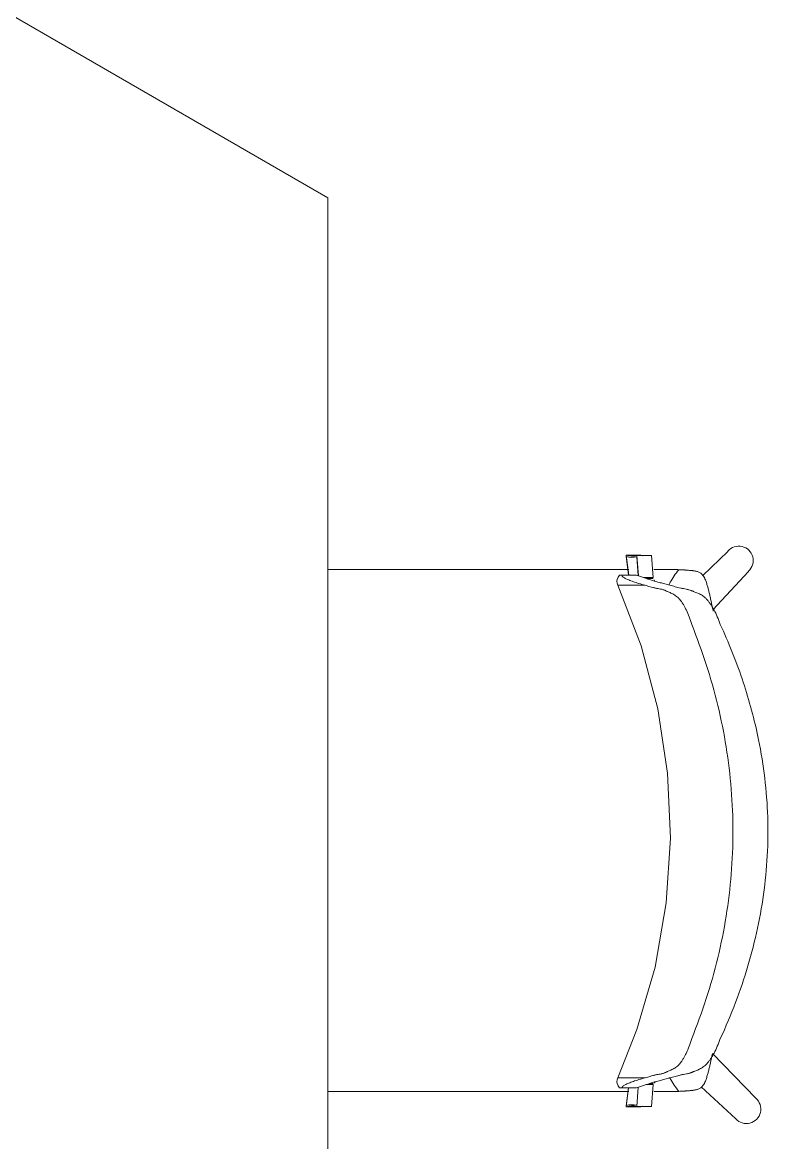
# Model space of a CAD drawing. Header units: millimetres. Extents: x 79795 to 317870, y -36033 to 97293.
# Drawn here: x 215248 to 215927, y 22509 to 23528 of the extents above; entities that cross this region are included whole.
import ezdxf

# ---------------------------------------------------------------- set-up
doc = ezdxf.new("R2010")
doc.units = ezdxf.units.MM
doc.header["$MEASUREMENT"] = 0
doc.layers.add('I-FURN', color=8, linetype='CONTINUOUS', lineweight=9)

msp = doc.modelspace()

# ---------------------------------------------------------------- linework, layer by layer
at = {"layer": 'I-FURN'}
for p, q in [((215525.8, 23368.3), (214529.9, 23943.2)), ((215525.9, 22218.2), (215525.8, 23368.3)), ((215889.6, 23046.9), (215866.8, 23024.8)), ((215797.3, 23043.3), (215799.5, 23025.2)), ((215810.6, 23043.3), (215797.3, 23043.3)), ((215797.3, 23042.3), (215799.3, 23025.2)), ((215808.3, 23024.6), (215807, 23043)), ((215807, 23043), (215820.3, 23043)), ((215808.2, 23024.7), (215807, 23042)), ((215820.3, 23043), (215821.7, 23023.1)), ((215789.8, 23023.4), (215791, 23025.2)), ((215806.7, 23025.2), (215793.1, 23025.2)), ((215876.1, 22993.6), (215908.3, 23028.7)), ((215788.8, 23019.8), (215789, 23021.3)), ((215788.9, 23017.9), (215788.8, 23019.8)), ((215789.5, 23016.1), (215788.9, 23017.9)), ((215789, 23021.3), (215789.8, 23023.4)), ((215789.5, 23016.1), (215810.7, 22960.9)), ((215821.7, 23023.1), (215812.9, 23023.1)), ((215821.7, 23022.1), (215815.8, 23022.1)), ((215810.7, 22960.9), (215825.9, 22903.8)), ((215825.9, 22903.8), (215834.8, 22845.4)), ((215834.8, 22845.4), (215837.4, 22786.3)), ((215837.4, 22786.3), (215833.6, 22727.3)), ((215833.6, 22727.3), (215823.4, 22669)), ((215823.4, 22669), (215807, 22612.2)), ((215807, 22612.2), (215789.5, 22568.3)), ((215915, 22549.7), (215875.6, 22590.4)), ((215788.9, 22566.5), (215788.8, 22564.6)), ((215789.5, 22568.3), (215788.9, 22566.5)), ((215788.8, 22564.6), (215789, 22563.1)), ((215789, 22563.1), (215789.8, 22561)), ((215789.8, 22561), (215791, 22559.2)), ((215806.7, 22559.2), (215793.1, 22559.2)), ((215799.3, 22559.2), (215797.3, 22542)), ((215799.2, 22559.2), (215797.3, 22543)), ((215807, 22542.3), (215808.2, 22559.7)), ((215815.8, 22562.2), (215821.7, 22562.2)), ((215818.7, 22563.2), (215821.7, 22563.2)), ((215821.7, 22562.2), (215820.3, 22542.3)), ((215865.3, 22560), (215896.8, 22531)), ((215797.3, 22542), (215810.6, 22542)), ((215820.3, 22542.3), (215807, 22542.3))]:
    msp.add_line(p, q, dxfattribs=at)
for centre, start, end in [((215899.6, 23038.5), 311.9896, 139.6059), ((215906.5, 22539.8), 221.9662, 49.5824)]:
    msp.add_arc(centre, 13.1, start, end, dxfattribs=at)
for centre, start_param, end_param in [((215802.7, 23059.8), 2.819103, 3.398599), ((215802.7, 23058.8), 2.819103, 3.398599), ((215816, 23059.8), 2.819103, 2.902745), ((215802.7, 22526.5), 6.026179, 6.605675), ((215802.7, 22525.5), 6.026179, 6.605675), ((215816, 22525.5), 0.238848, 0.322489)]:
    msp.add_ellipse(centre, major_axis=(0, 17.4), ratio=0.978487, start_param=start_param, end_param=end_param, dxfattribs=at)
for points, knots in [([(215525.5, 23030.5), (215525.7, 23030.5), (215530.8, 23030.5), (215541.1, 23030.5), (215556.5, 23030.5), (215571.6, 23030.5), (215584.2, 23030.5), (215594.3, 23030.5), (215601.9, 23030.5), (215609.6, 23030.5), (215619.6, 23030.5), (215632, 23030.5), (215644.3, 23030.5), (215654.3, 23030.5), (215661.8, 23030.5), (215669.4, 23030.5), (215679.4, 23030.5), (215691.8, 23030.5), (215704.3, 23030.5), (215714.4, 23030.5), (215722.1, 23030.5), (215729.7, 23030.5), (215739.8, 23030.5), (215752.3, 23030.5), (215767.4, 23030.5), (215782.8, 23030.5), (215793.5, 23030.5), (215799.1, 23030.5), (215799.6, 23030.5)], [-0.751114, -0.751114, -0.751114, -0.751114, -0.75, -0.7142857, -0.6785714, -0.6428571, -0.6071429, -0.5892857, -0.5714286, -0.5535714, -0.5357143, -0.5, -0.4642857, -0.4464286, -0.4285714, -0.4107143, -0.3928571, -0.3571429, -0.3214286, -0.3035714, -0.2857143, -0.2678571, -0.25, -0.2142857, -0.1785714, -0.1428571, -0.1071429, -0.103964, -0.103964, -0.103964, -0.103964]), ([(215793.1, 23025.2), (215792.5, 23025.2), (215791.7, 23025.2), (215791.1, 23025.2), (215791, 23025.2), (215791.6, 23025.2), (215792.4, 23025.2), (215792.7, 23025.2)], [0, 0, 0, 0, 0.125, 0.25, 0.375, 0.5, 0.5837817, 0.5837817, 0.5837817, 0.5837817]), ([(215845.1, 23030.2), (215843.5, 23028.4), (215840.6, 23024.6), (215837.8, 23019.9), (215836.5, 23017.1), (215836.1, 23016.2)], [0, 0, 0, 0, 0.02777778, 0.05555556, 0.06696683, 0.06696683, 0.06696683, 0.06696683]), ([(215845.1, 23030.2), (215846.1, 23030.2), (215847.8, 23030.1), (215849.7, 23030), (215850.8, 23029.9), (215851.7, 23029.9), (215852.5, 23029.8), (215853.5, 23029.7), (215854.7, 23029.6), (215855.9, 23029.5), (215856.8, 23029.4), (215857.3, 23029.4), (215857.7, 23029.3), (215858.1, 23029.3), (215858.6, 23029.2), (215859.5, 23029.1), (215860.7, 23028.9), (215862.1, 23028.5), (215863.3, 23028.1), (215864.5, 23027.5), (215865.7, 23026.6), (215866.6, 23025.6), (215867.2, 23024.7), (215867.7, 23024), (215868.1, 23023.4), (215868.6, 23022.4), (215869.2, 23021.1), (215869.8, 23019.4), (215870.4, 23017.6), (215870.9, 23015.9), (215871.4, 23014.3), (215871.8, 23012.7), (215872.3, 23011), (215872.7, 23009.2), (215873.3, 23006.7), (215874.3, 23002.3), (215875.1, 22998.6), (215875.6, 22996.2)], [0, 0, 0, 0, 0.0625, 0.09375, 0.109375, 0.125, 0.140625, 0.15625, 0.1875, 0.21875, 0.234375, 0.242188, 0.25, 0.257812, 0.265625, 0.28125, 0.3125, 0.34375, 0.375, 0.40625, 0.4375, 0.46875, 0.484375, 0.5, 0.515625, 0.53125, 0.5625, 0.59375, 0.625, 0.65625, 0.6875, 0.71875, 0.75, 0.78125, 0.8125, 0.875, 1, 1, 1, 1]), ([(215790.1, 23016.1), (215790.4, 23016.1), (215791, 23016.1), (215793, 23016.1), (215796.9, 23016.1), (215804.1, 23016.1), (215810.7, 23016.1), (215814.4, 23016.1)], [0.4444444, 0.4444444, 0.4444444, 0.4444444, 0.5138889, 0.5833333, 0.7222222, 0.8611111, 1, 1, 1, 1]), ([(215813.9, 23022.7), (215815.8, 23022.1), (215819, 23021), (215824, 23019.6), (215828.1, 23018.4), (215832.3, 23017.3), (215836.8, 23016.1), (215840.9, 23015), (215844.2, 23014.1), (215846.4, 23013.6), (215848.1, 23013.2), (215849.8, 23012.9), (215851.5, 23012.6), (215853.2, 23012.2), (215854.6, 23011.9), (215855.7, 23011.5), (215856.6, 23011.2), (215857.1, 23011), (215857.4, 23010.9), (215857.8, 23010.7), (215858.3, 23010.5), (215859.2, 23010.1), (215860.6, 23009.6), (215862.2, 23008.9), (215863.9, 23008.2), (215865.6, 23007.3), (215867.3, 23006.1), (215868.8, 23005), (215869.8, 23004), (215870.3, 23003.4), (215870.7, 23003), (215871.1, 23002.5), (215871.7, 23001.8), (215872.6, 23000.6), (215874, 22998.8), (215875.6, 22996.3), (215877.6, 22992.7), (215880.1, 22987.6), (215881.9, 22982.8), (215882.8, 22980.3)], [0, 0, 0, 0, 0.142857, 0.214286, 0.285714, 0.357143, 0.428571, 0.5, 0.535714, 0.571429, 0.589286, 0.607143, 0.642857, 0.660714, 0.678571, 0.696429, 0.705357, 0.709821, 0.714286, 0.71875, 0.723214, 0.732143, 0.75, 0.767857, 0.785714, 0.803571, 0.821429, 0.839286, 0.848214, 0.852679, 0.857143, 0.861607, 0.866071, 0.875, 0.892857, 0.910714, 0.928571, 0.964286, 1, 1, 1, 1]), ([(215856.8, 22980.3), (215856.1, 22982.8), (215854.5, 22987.4), (215852.4, 22992.5), (215850.6, 22996.1), (215849.2, 22998.6), (215848, 23000.4), (215847.1, 23001.6), (215846.6, 23002.3), (215846.2, 23002.8), (215845.9, 23003.3), (215845.3, 23003.8), (215844.4, 23004.8), (215843, 23006), (215841.3, 23007.2), (215839.6, 23008.2), (215837.9, 23009), (215836.3, 23009.7), (215835, 23010.3), (215834.1, 23010.6), (215833.6, 23010.8), (215833.3, 23011), (215832.9, 23011.2), (215832.5, 23011.4), (215831.7, 23011.7), (215830.7, 23012), (215829.5, 23012.4), (215828, 23012.7), (215826.6, 23012.9), (215825.1, 23013.2), (215823.9, 23013.4), (215822.7, 23013.8), (215821.1, 23014.2), (215818.3, 23014.9), (215816, 23015.6), (215814.4, 23016.1)], [0, 0, 0, 0, 0.0625, 0.125, 0.15625, 0.1875, 0.21875, 0.234375, 0.242188, 0.25, 0.257812, 0.265625, 0.28125, 0.3125, 0.34375, 0.375, 0.40625, 0.4375, 0.46875, 0.484375, 0.492188, 0.5, 0.507812, 0.515625, 0.53125, 0.5625, 0.59375, 0.625, 0.6875, 0.71875, 0.75, 0.78125, 0.8125, 0.875, 1, 1, 1, 1]), ([(215856.8, 22604), (215861.6, 22616), (215870.4, 22640.1), (215884.5, 22689.7), (215894.8, 22753.4), (215894.8, 22830.9), (215884.5, 22894.6), (215870.4, 22944.2), (215861.6, 22968.4), (215856.8, 22980.3)], [-1, -1, -1, -1, -0.9, -0.8, -0.6, -0.4, -0.2, -0.1, 0, 0, 0, 0]), ([(215882.8, 22980.3), (215890.3, 22964.2), (215903.5, 22931.4), (215919.3, 22874.5), (215927.8, 22810), (215924.6, 22739), (215912.1, 22681.2), (215897, 22636.5), (215887.8, 22614.7), (215882.8, 22604)], [-1, -1, -1, -1, -0.863636, -0.727273, -0.545455, -0.363636, -0.181818, -0.090909, 0, 0, 0, 0]), ([(215882.8, 22604), (215881.9, 22601.5), (215880.1, 22596.8), (215877.6, 22591.7), (215875.6, 22588.1), (215874, 22585.6), (215872.6, 22583.7), (215871.7, 22582.5), (215871.1, 22581.9), (215870.7, 22581.4), (215870.3, 22580.9), (215869.8, 22580.3), (215868.8, 22579.4), (215867.3, 22578.2), (215865.6, 22577.1), (215863.9, 22576.2), (215862.2, 22575.4), (215860.6, 22574.7), (215859.2, 22574.2), (215858.3, 22573.9), (215857.8, 22573.6), (215857.4, 22573.5), (215857.1, 22573.3), (215856.6, 22573.1), (215855.7, 22572.8), (215854.6, 22572.4), (215853.2, 22572.1), (215851.5, 22571.7), (215849.8, 22571.5), (215848.1, 22571.2), (215846.8, 22570.9), (215845.5, 22570.5), (215843.8, 22570.1), (215840.9, 22569.3), (215836.8, 22568.2), (215832.3, 22567.1), (215828.1, 22565.9), (215824, 22564.8), (215820.2, 22563.7), (215816.8, 22562.6), (215814.8, 22562), (215813.9, 22561.6)], [0, 0, 0, 0, 0.035714, 0.071429, 0.089286, 0.107143, 0.125, 0.133929, 0.138393, 0.142857, 0.147321, 0.151786, 0.160714, 0.178571, 0.196429, 0.214286, 0.232143, 0.25, 0.267857, 0.276786, 0.28125, 0.285714, 0.290179, 0.294643, 0.303571, 0.321429, 0.339286, 0.357143, 0.392857, 0.410714, 0.428571, 0.446429, 0.464286, 0.5, 0.571429, 0.642857, 0.714286, 0.785714, 0.857143, 0.928571, 1, 1, 1, 1]), ([(215814.4, 22568.3), (215816, 22568.7), (215818.3, 22569.4), (215821.1, 22570.2), (215822.7, 22570.6), (215823.9, 22570.9), (215825.1, 22571.2), (215826.6, 22571.5), (215828, 22571.7), (215829.5, 22572), (215830.7, 22572.3), (215831.7, 22572.7), (215832.5, 22573), (215832.9, 22573.2), (215833.3, 22573.3), (215833.6, 22573.5), (215834.1, 22573.7), (215835, 22574.1), (215836.3, 22574.6), (215837.9, 22575.4), (215839.6, 22576.2), (215841.3, 22577.2), (215843, 22578.3), (215844.4, 22579.5), (215845.3, 22580.5), (215845.9, 22581.1), (215846.2, 22581.6), (215846.6, 22582), (215847.1, 22582.7), (215848, 22583.9), (215849.2, 22585.8), (215850.6, 22588.3), (215852.4, 22591.8), (215854.5, 22596.9), (215856.1, 22601.6), (215856.8, 22604)], [0, 0, 0, 0, 0.125, 0.1875, 0.21875, 0.25, 0.28125, 0.3125, 0.375, 0.40625, 0.4375, 0.46875, 0.484375, 0.492188, 0.5, 0.507812, 0.515625, 0.53125, 0.5625, 0.59375, 0.625, 0.65625, 0.6875, 0.71875, 0.734375, 0.742188, 0.75, 0.757812, 0.765625, 0.78125, 0.8125, 0.84375, 0.875, 0.9375, 1, 1, 1, 1]), ([(215875.6, 22590), (215875.1, 22587.7), (215874.3, 22583.9), (215873.3, 22579.5), (215872.7, 22577), (215872.3, 22575.2), (215871.8, 22573.5), (215871.4, 22572), (215870.9, 22570.4), (215870.4, 22568.7), (215869.8, 22566.9), (215869.2, 22565.2), (215868.6, 22563.9), (215868.1, 22562.9), (215867.7, 22562.2), (215867.2, 22561.5), (215866.6, 22560.7), (215865.7, 22559.7), (215864.5, 22558.8), (215863.3, 22558.2), (215862.1, 22557.7), (215860.7, 22557.4), (215859.5, 22557.2), (215858.6, 22557), (215858.1, 22557), (215857.7, 22556.9), (215857.3, 22556.9), (215856.8, 22556.8), (215855.9, 22556.7), (215854.7, 22556.6), (215853.5, 22556.5), (215852.5, 22556.5), (215851.7, 22556.4), (215850.8, 22556.3), (215849.7, 22556.3), (215847.8, 22556.2), (215846.1, 22556.1), (215845.1, 22556)], [0, 0, 0, 0, 0.125, 0.1875, 0.21875, 0.25, 0.28125, 0.3125, 0.34375, 0.375, 0.40625, 0.4375, 0.46875, 0.484375, 0.5, 0.515625, 0.53125, 0.5625, 0.59375, 0.625, 0.65625, 0.6875, 0.71875, 0.734375, 0.742188, 0.75, 0.757812, 0.765625, 0.78125, 0.8125, 0.84375, 0.859375, 0.875, 0.890625, 0.90625, 0.9375, 1, 1, 1, 1]), ([(215814.4, 22568.3), (215811.4, 22568.3), (215806, 22568.3), (215799.6, 22568.3), (215794.9, 22568.3), (215792.2, 22568.3), (215790.8, 22568.3), (215790.3, 22568.3), (215790.1, 22568.3)], [0, 0, 0, 0, 0.1111111, 0.2222222, 0.3333333, 0.4444444, 0.5, 0.5555556, 0.5555556, 0.5555556, 0.5555556]), ([(215836.7, 22568.7), (215836.9, 22568.3), (215838.1, 22565.9), (215840.6, 22561.7), (215843.5, 22557.9), (215845.1, 22556)], [0.93933321, 0.93933321, 0.93933321, 0.93933321, 0.94444444, 0.97222222, 1, 1, 1, 1]), ([(215799.6, 22555.8), (215798.9, 22555.8), (215795.7, 22555.8), (215789.8, 22555.8), (215782, 22555.8), (215774.3, 22555.8), (215764.2, 22555.8), (215751.8, 22555.8), (215739.6, 22555.8), (215729.7, 22555.8), (215722.1, 22555.8), (215714.5, 22555.8), (215704.4, 22555.8), (215692, 22555.8), (215677.1, 22555.8), (215662, 22555.8), (215646.8, 22555.8), (215631.8, 22555.8), (215619.3, 22555.8), (215609.2, 22555.8), (215601.6, 22555.8), (215594, 22555.8), (215583.9, 22555.8), (215571.5, 22555.8), (215559, 22555.8), (215548.9, 22555.8), (215541.3, 22555.8), (215533.7, 22555.8), (215528.5, 22555.8), (215525.8, 22555.8), (215525.6, 22555.8)], [-0.8977274, -0.8977274, -0.8977274, -0.8977274, -0.8928571, -0.875, -0.8571429, -0.8392857, -0.8214286, -0.7857143, -0.75, -0.7321429, -0.7142857, -0.6964286, -0.6785714, -0.6428571, -0.6071429, -0.5714286, -0.5357143, -0.5, -0.4642857, -0.4464286, -0.4285714, -0.4107143, -0.3928571, -0.3571429, -0.3214286, -0.3035714, -0.2857143, -0.2678571, -0.25, -0.2485148, -0.2485148, -0.2485148, -0.2485148]), ([(215792.7, 22559.2), (215792.4, 22559.2), (215791.6, 22559.2), (215791, 22559.2), (215791.1, 22559.2), (215791.7, 22559.2), (215792.5, 22559.2), (215793.1, 22559.2)], [0.4171888, 0.4171888, 0.4171888, 0.4171888, 0.5, 0.625, 0.75, 0.875, 1, 1, 1, 1])]:
    msp.add_open_spline(points, degree=3, knots=knots, dxfattribs=at)
for points in [[(215814.4, 23016.1), (215812.4, 23016.6), (215808.6, 23017.7), (215803.6, 23019.3), (215799.4, 23020.9), (215796.1, 23022.3), (215794, 23023.8), (215793.3, 23024.7), (215793.1, 23025.2)], [(215806.7, 23025.2), (215807.8, 23024.8), (215810.1, 23024), (215812.6, 23023.1), (215813.9, 23022.7)], [(215822.3, 23030.5), (215828.8, 23030.5), (215835.1, 23030.5), (215841.2, 23030.5)], [(215841.2, 23030.5), (215841.9, 23030.4), (215843.1, 23030.4), (215844.4, 23030.3), (215845.1, 23030.2)], [(215823.3, 23019.8), (215823, 23020.2), (215822.7, 23020.6), (215822.5, 23021)], [(215876.3, 22992.6), (215876.1, 22993.8), (215875.9, 22995), (215875.6, 22996.2)], [(215875.6, 22996.2), (215875.9, 22995), (215876.1, 22993.8), (215876.3, 22992.6)], [(215793.1, 22559.2), (215793.3, 22559.6), (215794, 22560.5), (215796.1, 22562), (215799.4, 22563.5), (215803.6, 22565), (215808.6, 22566.7), (215812.4, 22567.8), (215814.4, 22568.3)], [(215813.9, 22561.6), (215812.6, 22561.2), (215810.1, 22560.4), (215807.8, 22559.6), (215806.7, 22559.2)], [(215841.2, 22555.8), (215835.1, 22555.8), (215828.7, 22555.8), (215822.2, 22555.8)], [(215822.5, 22563.4), (215822.7, 22563.7), (215823, 22564.1), (215823.3, 22564.5)], [(215845.1, 22556), (215844.4, 22556), (215843.1, 22555.9), (215841.9, 22555.8), (215841.2, 22555.8)]]:
    msp.add_open_spline(points, degree=3, dxfattribs=at)

doc.saveas('drawing.dxf')
